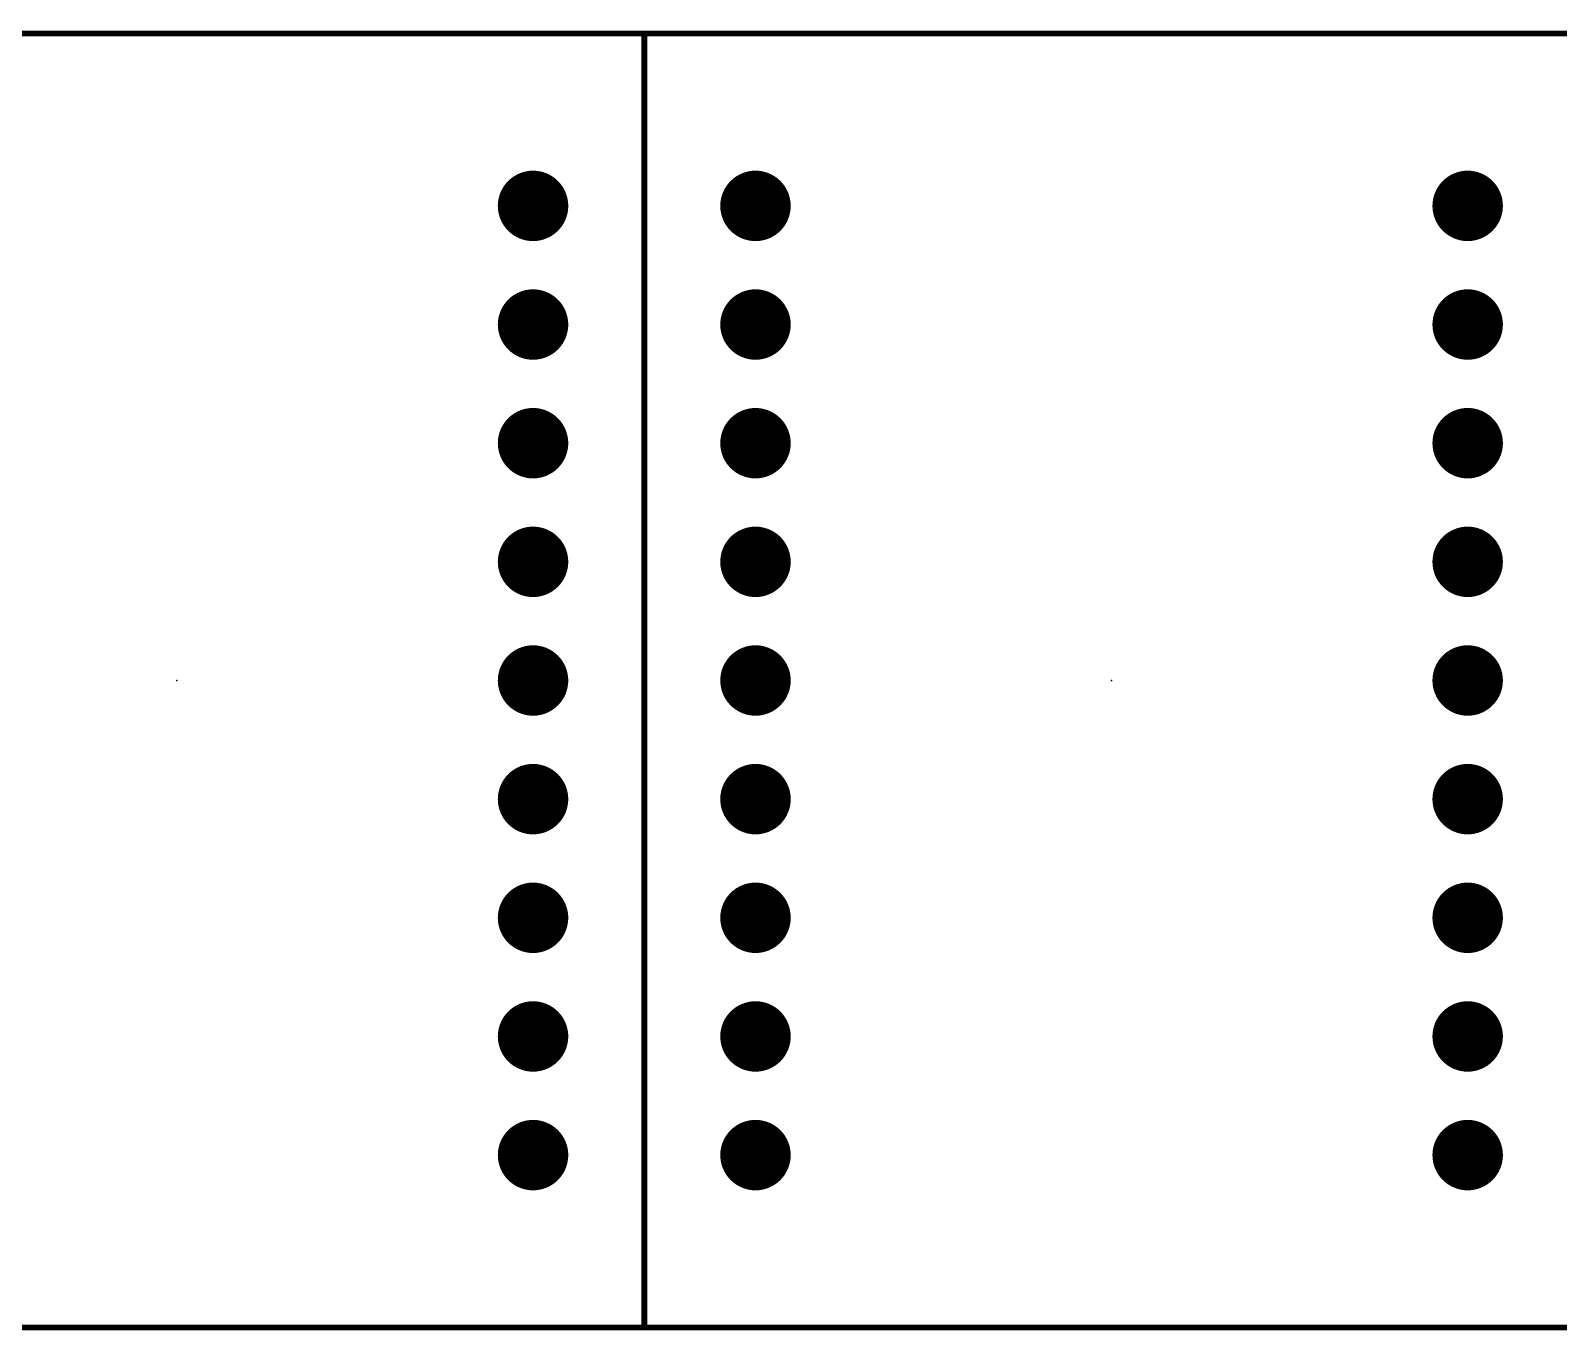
# Model space of a CAD drawing. Extents: x 0 to 426, y 0 to 160.
# Drawn here: x 201.87 to 234.56, y 111.09 to 138.91 of the extents above; entities that cross this region are included whole.
import ezdxf

# ---------------------------------------------------------------- set-up
doc = ezdxf.new("R2010")
doc.units = 0
doc.header["$MEASUREMENT"] = 0
doc.layers.get('0').update_dxf_attribs({"linetype": 'CONTINUOUS'})
for name, color, linetype in [('17', 82, 'CONTINUOUS'), ('21', 253, 'CONTINUOUS'), ('23', 7, 'CONTINUOUS')]:
    doc.layers.add(name, color=color, linetype=linetype)

# ---------------------------------------------------------------- blocks, each defined once
blk = doc.blocks.new('ROUNDP')
at = {"const_width": 0.5}
blk.add_lwpolyline([(0, -0.25, 1), (0, 0.25, 1), (0, -0.25)], format="xyb", dxfattribs=at)

msp = doc.modelspace()

# ---------------------------------------------------------------- linework, layer by layer
at = {"layer": '21', "const_width": 0.127}
for points in [[(215, 138.85), (195, 138.85)], [(215, 138.85), (215, 111.15)], [(235, 138.85), (215, 138.85)], [(215, 111.15), (215, 138.85)], [(195, 111.15), (215, 111.15)], [(215, 111.15), (235, 111.15)]]:
    msp.add_lwpolyline(points, dxfattribs=at)
at = {"layer": '21', "const_width": 0.0635}
for points in [[(215.0317, 138.85, 1), (214.9683, 138.85)], [(215, 138.8817, 1), (215, 138.8183)], [(215.0317, 138.85, 1), (214.9683, 138.85)], [(215, 138.8183, 1), (215, 138.8817)], [(215, 111.1818, 1), (215, 111.1183)], [(214.9683, 111.15, 1), (215.0317, 111.15)], [(214.9683, 111.15, 1), (215.0317, 111.15)], [(215, 111.1183, 1), (215, 111.1818)]]:
    msp.add_lwpolyline(points, format="xyb", dxfattribs=at)
at = {"layer": '23'}
for p in [(205, 125), (225, 125)]:
    msp.add_point(p, dxfattribs=at)

# ---------------------------------------------------------------- block references
at = {"layer": '17', "xscale": 1.508, "yscale": 1.508, "rotation": 180}
for p in [(212.62, 135.16), (212.62, 135.16), (232.62, 135.16), (232.62, 135.16), (212.62, 132.62), (212.62, 132.62), (232.62, 132.62), (232.62, 132.62), (212.62, 130.08), (212.62, 130.08), (232.62, 130.08), (232.62, 130.08), (212.62, 127.54), (212.62, 127.54), (232.62, 127.54), (232.62, 127.54), (212.62, 125), (212.62, 125), (232.62, 125), (232.62, 125), (212.62, 122.46), (212.62, 122.46), (232.62, 122.46), (232.62, 122.46), (212.62, 119.92), (212.62, 119.92), (232.62, 119.92), (232.62, 119.92), (212.62, 117.38), (212.62, 117.38), (232.62, 117.38), (232.62, 117.38)]:
    msp.add_blockref('ROUNDP', p, dxfattribs=at)
at = {"layer": '17', "xscale": 1.508, "yscale": 1.508}
for p in [(217.38, 135.16), (217.38, 135.16), (217.38, 132.62), (217.38, 132.62), (217.38, 130.08), (217.38, 130.08), (217.38, 127.54), (217.38, 127.54), (217.38, 125), (217.38, 125), (217.38, 122.46), (217.38, 122.46), (217.38, 119.92), (217.38, 119.92), (217.38, 117.38), (217.38, 117.38), (212.62, 114.84), (212.62, 114.84), (217.38, 114.84), (217.38, 114.84), (232.62, 114.84), (232.62, 114.84)]:
    msp.add_blockref('ROUNDP', p, dxfattribs=at)

doc.saveas('drawing.dxf')
